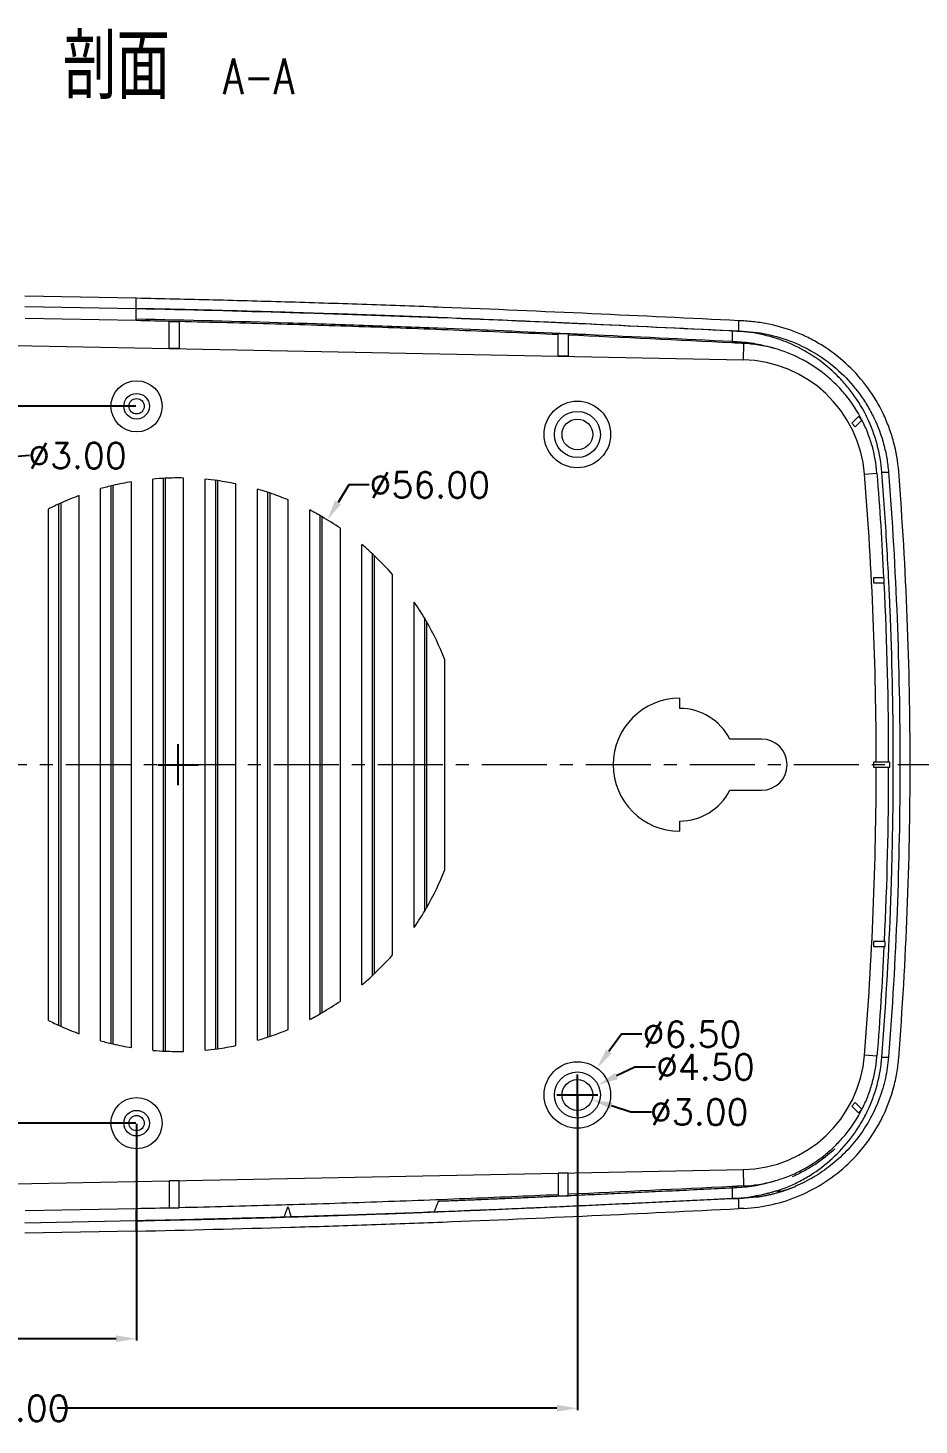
# Model space of a CAD drawing. Header units: inches. Extents: x 1181 to 2938, y 573 to 1158.
# Drawn here: x 1497.4 to 1584.5, y 879 to 1015.4 of the extents above; entities that cross this region are included whole.
import ezdxf

# ---------------------------------------------------------------- set-up
doc = ezdxf.new("R2010")
doc.units = ezdxf.units.IN
doc.linetypes.add('CENTER', pattern=[10.16, 6.35, -1.27, 1.27, -1.27])
doc.styles.add('SLDTEXTSTYLE1', font='TXT', dxfattribs={"width": 0.75, "bigfont": 'bigfont'})
doc.styles.add('SLDTEXTSTYLE3', font='TXT', dxfattribs={"width": 0.75, "bigfont": 'bigfont'})
doc.styles.get("Standard").update_dxf_attribs({"font": 'txt', "bigfont": 'gbcbig.shx'})
doc.dimstyles.new('2.5', dxfattribs={"dimtxt": 2.5, "dimasz": 2, "dimexe": 0.18, "dimexo": 0.0625, "dimgap": 0.09, "dimtad": 0, "dimtih": 1, "dimtoh": 1, "dimzin": 0, "dimdsep": 46, "dimtxsty": 'Standard', "dimcen": 2, "dimadec": 0, "dimazin": 0, "dimtfac": 1, "dimtofl": 0, "dimtmove": 0, "dimatfit": 3, "dimfxl": 1, "dimtolj": 1, "dimtzin": 0, "dimarcsym": 0})

# ---------------------------------------------------------------- blocks, each defined once
blk = doc.blocks.new('SW_NOTE_2')
at = {"color": 0, "linetype": 'Continuous', "lineweight": 0, "attachment_point": 2}
for s, insert, char_height, style in [('剖面', (8.33, 8.19), 6.35, 'SLDTEXTSTYLE1'), ('A-A', (22.23, 5.8), 3.5, 'SLDTEXTSTYLE3')]:
    blk.add_mtext(s, dxfattribs=dict(at, insert=insert, char_height=char_height, style=style))
blk = doc.blocks.new('*D92')
at = {"color": 0, "lineweight": -2}
for p, q in [((1440.08, 916.97), (1440.08, 887.26)), ((1508.01, 908.43), (1508.01, 887.26)), ((1442.08, 887.44), (1468.96, 887.44)), ((1506.01, 887.44), (1479.14, 887.44))]:
    blk.add_line(p, q, dxfattribs=at)
at = {"color": 0}
for points in [[(1442.08, 887.77), (1442.08, 887.11), (1440.08, 887.44)], [(1506.01, 887.77), (1506.01, 887.11), (1508.01, 887.44)]]:
    blk.add_solid(points, dxfattribs=at)
at = {"layer": 'Defpoints', "color": 0}
for p in [(1440.08, 917.03), (1508.01, 908.49), (1508.01, 887.44)]:
    blk.add_point(p, dxfattribs=at)
at = {"color": 0, "insert": (1474.05, 887.44), "char_height": 2.5, "attachment_point": 5}
blk.add_mtext('\\A1;67.93', dxfattribs=at)
blk = doc.blocks.new('*D93')
at = {"color": 0, "lineweight": -2}
for p, q in [((1440.08, 915.64), (1440.08, 880.47)), ((1551.08, 911.18), (1551.08, 880.47)), ((1442.08, 880.65), (1490.91, 880.65)), ((1549.08, 880.65), (1500.25, 880.65))]:
    blk.add_line(p, q, dxfattribs=at)
at = {"color": 0}
for points in [[(1442.08, 880.98), (1442.08, 880.32), (1440.08, 880.65)], [(1549.08, 880.98), (1549.08, 880.32), (1551.08, 880.65)]]:
    blk.add_solid(points, dxfattribs=at)
at = {"layer": 'Defpoints', "color": 0}
for p in [(1440.08, 915.7), (1551.08, 911.24), (1551.08, 880.65)]:
    blk.add_point(p, dxfattribs=at)
at = {"color": 0, "insert": (1495.58, 880.65), "char_height": 2.5, "attachment_point": 5}
blk.add_mtext('\\A1;111.00', dxfattribs=at)
blk = doc.blocks.new('*D97')
at = {"color": 0, "lineweight": -2}
for p, q in [((1528.74, 970.81), (1527.7, 969.11)), ((1530.74, 970.81), (1528.74, 970.81)), ((1512.08, 941.49), (1512.08, 945.49)), ((1510.08, 943.49), (1514.08, 943.49))]:
    blk.add_line(p, q, dxfattribs=at)
at = {"color": 0}
blk.add_solid([(1527.41, 969.28), (1527.98, 968.93), (1526.66, 967.4)], dxfattribs=at)
at = {"layer": 'Defpoints', "color": 0}
for p in [(1526.66, 967.4), (1497.5, 919.59)]:
    blk.add_point(p, dxfattribs=at)
at = {"color": 0, "insert": (1536.66, 970.81), "char_height": 2.5, "attachment_point": 5}
blk.add_mtext('\\A1;∅56.00', dxfattribs=at)
blk = doc.blocks.new('*D99')
at = {"color": 0, "lineweight": -2}
for p, q in [((1507.95, 978.49), (1471.95, 978.49)), ((1472.13, 976.49), (1472.13, 944.83)), ((1472.13, 910.49), (1472.13, 942.15)), ((1507.95, 908.49), (1471.95, 908.49))]:
    blk.add_line(p, q, dxfattribs=at)
at = {"color": 0}
for points in [[(1471.79, 976.49), (1472.46, 976.49), (1472.13, 978.49)], [(1471.79, 910.49), (1472.46, 910.49), (1472.13, 908.49)]]:
    blk.add_solid(points, dxfattribs=at)
at = {"layer": 'Defpoints', "color": 0}
for p in [(1472.13, 978.49), (1508.01, 978.49), (1508.01, 908.49)]:
    blk.add_point(p, dxfattribs=at)
at = {"color": 0, "insert": (1472.13, 943.49), "char_height": 2.5, "attachment_point": 5}
blk.add_mtext('\\A1;70.00', dxfattribs=at)
blk = doc.blocks.new('*D103')
at = {"color": 0, "lineweight": -2}
for p, q in [((1492.08, 971.25), (1492.08, 975.25)), ((1490.08, 973.25), (1494.08, 973.25)), ((1497.56, 973.67), (1495.57, 973.52))]:
    blk.add_line(p, q, dxfattribs=at)
at = {"color": 0}
blk.add_solid([(1495.54, 973.85), (1495.6, 973.19), (1493.58, 973.36)], dxfattribs=at)
at = {"layer": 'Defpoints', "color": 0}
for p in [(1490.59, 973.13), (1493.58, 973.36)]:
    blk.add_point(p, dxfattribs=at)
at = {"color": 0, "insert": (1502.24, 973.67), "char_height": 2.5, "attachment_point": 5}
blk.add_mtext('\\A1;∅3.00', dxfattribs=at)
blk = doc.blocks.new('*D104')
at = {"color": 0, "lineweight": -2}
for p, q in [((1555.39, 917.17), (1554.17, 915.49)), ((1557.39, 917.17), (1555.39, 917.17)), ((1551.08, 909.24), (1551.08, 913.24)), ((1549.08, 911.24), (1553.08, 911.24))]:
    blk.add_line(p, q, dxfattribs=at)
at = {"color": 0}
blk.add_solid([(1553.9, 915.68), (1554.44, 915.29), (1552.99, 913.87)], dxfattribs=at)
at = {"layer": 'Defpoints', "color": 0}
for p in [(1552.99, 913.87), (1549.17, 908.61)]:
    blk.add_point(p, dxfattribs=at)
at = {"color": 0, "insert": (1562.28, 917.17), "char_height": 2.5, "attachment_point": 5}
blk.add_mtext('\\A1;∅6.50', dxfattribs=at)
blk = doc.blocks.new('*D105')
at = {"color": 0, "lineweight": -2}
for p, q in [((1551.08, 909.24), (1551.08, 913.24)), ((1556.71, 913.97), (1554.91, 913.1)), ((1558.71, 913.97), (1556.71, 913.97)), ((1549.08, 911.24), (1553.08, 911.24))]:
    blk.add_line(p, q, dxfattribs=at)
at = {"color": 0}
blk.add_solid([(1554.76, 913.4), (1555.05, 912.8), (1553.11, 912.22)], dxfattribs=at)
at = {"layer": 'Defpoints', "color": 0}
for p in [(1553.11, 912.22), (1549.06, 910.26)]:
    blk.add_point(p, dxfattribs=at)
at = {"color": 0, "insert": (1563.59, 913.97), "char_height": 2.5, "attachment_point": 5}
blk.add_mtext('\\A1;∅4.50', dxfattribs=at)
blk = doc.blocks.new('*D106')
at = {"color": 0, "lineweight": -2}
for p, q in [((1551.08, 909.24), (1551.08, 913.24)), ((1549.08, 911.24), (1553.08, 911.24)), ((1556.32, 909.57), (1554.42, 910.18)), ((1558.32, 909.57), (1556.32, 909.57))]:
    blk.add_line(p, q, dxfattribs=at)
at = {"color": 0}
blk.add_solid([(1554.52, 910.49), (1554.31, 909.86), (1552.51, 910.78)], dxfattribs=at)
at = {"layer": 'Defpoints', "color": 0}
for p in [(1549.65, 911.7), (1552.51, 910.78)]:
    blk.add_point(p, dxfattribs=at)
at = {"color": 0, "insert": (1562.99, 909.57), "char_height": 2.5, "attachment_point": 5}
blk.add_mtext('\\A1;∅3.00', dxfattribs=at)

msp = doc.modelspace()

# ---------------------------------------------------------------- linework, layer by layer
at = {"color": 7, "linetype": 'Continuous', "lineweight": 15}
for p, q in [((1507.987, 989.035), (1497.107, 989.247)), ((1497.107, 988.247), (1507.967, 988.035)), ((1507.965, 988.035), (1507.972, 988.035)), ((1507.965, 987.027), (1507.965, 988.035)), ((1507.987, 988.035), (1507.987, 989.035)), ((1507.962, 986.852), (1497.122, 987.064)), ((1507.962, 986.852), (1507.965, 987.027)), ((1511.19, 984.12), (1511.19, 986.77)), ((1511.19, 986.77), (1512.19, 986.77)), ((1512.19, 986.77), (1512.19, 984.12)), ((1566.859, 985.842), (1566.859, 986.843)), ((1549.19, 983.378), (1549.19, 985.596)), ((1549.19, 985.596), (1550.19, 985.596)), ((1550.19, 985.596), (1550.19, 983.378)), ((1566.178, 985.844), (1566.811, 985.844)), ((1566.178, 985.844), (1566.227, 985.842)), ((1566.227, 984.835), (1566.227, 985.842)), ((1566.227, 985.842), (1566.859, 985.842)), ((1566.66, 985.82), (1567.294, 985.82)), ((1566.811, 985.844), (1566.859, 985.842)), ((1470.19, 984.921), (1511.19, 984.12)), ((1512.19, 984.12), (1511.19, 984.12)), ((1511.19, 984.12), (1549.19, 983.378)), ((1566.22, 984.681), (1566.227, 984.835)), ((1566.663, 984.66), (1566.67, 984.813)), ((1567.3, 984.629), (1567.268, 983.025)), ((1550.19, 983.378), (1549.19, 983.378)), ((1549.19, 983.378), (1567.268, 983.025)), ((1578.537, 977.491), (1577.882, 976.837)), ((1577.882, 976.837), (1578.236, 976.483)), ((1578.236, 976.483), (1578.89, 977.138)), ((1578.89, 977.138), (1578.537, 977.491)), ((1509.609, 915.601), (1509.609, 971.382)), ((1510.609, 971.453), (1510.609, 915.53)), ((1510.809, 971.462), (1510.809, 915.52)), ((1512.609, 915.496), (1512.609, 971.486)), ((1514.715, 915.616), (1514.715, 971.367)), ((1579.141, 971.852), (1580.354, 971.949)), ((1580.835, 972.042), (1581.48, 972.042)), ((1504.504, 916.536), (1504.504, 970.447)), ((1505.504, 970.708), (1505.504, 916.275)), ((1505.704, 970.755), (1505.704, 916.227)), ((1507.504, 915.868), (1507.504, 971.115)), ((1515.715, 971.255), (1515.715, 915.728)), ((1515.915, 971.228), (1515.915, 915.755)), ((1517.715, 916.064), (1517.715, 970.919)), ((1519.82, 916.582), (1519.82, 970.401)), ((1520.82, 970.093), (1520.82, 916.89)), ((1521.02, 970.026), (1521.02, 916.957)), ((1500.398, 968.937), (1500.398, 918.045)), ((1500.598, 969.028), (1500.598, 917.954)), ((1502.398, 917.219), (1502.398, 969.764)), ((1522.82, 917.633), (1522.82, 969.35)), ((1499.398, 918.529), (1499.398, 968.454)), ((1524.926, 918.611), (1524.926, 968.371)), ((1525.926, 967.829), (1525.926, 919.154)), ((1526.126, 967.714), (1526.126, 919.269)), ((1527.926, 920.406), (1527.926, 966.577)), ((1530.032, 922.002), (1530.032, 964.98)), ((1531.032, 964.104), (1531.032, 922.879)), ((1531.232, 963.918), (1531.232, 923.064)), ((1533.032, 924.915), (1533.032, 962.068)), ((1580.014, 961.741), (1580.014, 961.241)), ((1581.065, 961.741), (1580.014, 961.741)), ((1580.014, 961.241), (1581.065, 961.241)), ((1581.065, 961.241), (1581.065, 961.741)), ((1535.137, 927.604), (1535.137, 959.379)), ((1536.137, 957.82), (1536.137, 929.163)), ((1536.337, 957.479), (1536.337, 929.504)), ((1538.137, 933.24), (1538.137, 953.742)), ((1561.081, 948.991), (1561.081, 949.991)), ((1569.081, 945.991), (1565.98, 945.991)), ((1581.619, 943.741), (1580.014, 943.741)), ((1580.014, 943.741), (1580.014, 943.241)), ((1580.014, 943.241), (1581.619, 943.241)), ((1581.619, 943.241), (1581.619, 943.741)), ((1565.98, 940.991), (1569.081, 940.991)), ((1561.081, 936.991), (1561.081, 937.991)), ((1581.16, 926.241), (1580.014, 926.241)), ((1580.014, 926.241), (1580.014, 925.741)), ((1580.014, 925.741), (1581.16, 925.741)), ((1581.16, 925.741), (1581.16, 926.241)), ((1580.354, 915.034), (1579.141, 915.131)), ((1580.835, 914.941), (1581.48, 914.941)), ((1577.882, 910.146), (1578.236, 910.499)), ((1578.537, 909.491), (1577.882, 910.146)), ((1578.236, 910.499), (1578.89, 909.845)), ((1578.89, 909.845), (1578.537, 909.491)), ((1511.19, 902.862), (1549.19, 903.605)), ((1549.19, 903.605), (1567.268, 903.958)), ((1549.19, 903.605), (1549.19, 901.387)), ((1550.19, 903.605), (1549.19, 903.605)), ((1550.19, 901.387), (1550.19, 903.605)), ((1567.268, 903.958), (1567.3, 902.354)), ((1470.19, 902.062), (1511.19, 902.862)), ((1512.19, 902.862), (1511.19, 902.862)), ((1511.19, 902.862), (1511.19, 900.213)), ((1512.19, 900.213), (1512.19, 902.862)), ((1566.22, 902.301), (1566.227, 902.148)), ((1566.227, 901.141), (1566.227, 902.148)), ((1566.663, 902.323), (1566.67, 902.17)), ((1549.19, 901.387), (1550.19, 901.387)), ((1566.178, 901.139), (1566.227, 901.141)), ((1566.178, 901.139), (1566.811, 901.139)), ((1566.271, 901.143), (1566.227, 901.141)), ((1566.227, 901.141), (1566.859, 901.141)), ((1566.66, 901.168), (1566.714, 901.171)), ((1566.66, 901.162), (1567.294, 901.162)), ((1566.859, 901.141), (1566.81, 901.139)), ((1566.859, 900.14), (1566.859, 901.141)), ((1507.962, 900.13), (1497.122, 899.919)), ((1507.962, 900.13), (1507.965, 899.956)), ((1507.965, 898.948), (1507.965, 899.956)), ((1511.19, 900.213), (1512.19, 900.213)), ((1507.967, 898.948), (1497.107, 898.736)), ((1507.987, 897.948), (1497.107, 897.735)), ((1507.987, 897.948), (1507.987, 898.948))]:
    msp.add_line(p, q, dxfattribs=at)
at = {"color": 1, "linetype": 'CENTER', "lineweight": 0}
msp.add_line((1588.733, 943.491), (1430.757, 943.491), dxfattribs=at)
at = {"color": 7, "linetype": 'Continuous', "lineweight": 15, "flags": 128}
for points in [[(1507.967, 988.035), (1507.978, 988.035), (1507.987, 988.035)], [(1568.137, 901.308), (1568.459, 901.309), (1568.781, 901.31)], [(1507.987, 898.948), (1507.976, 898.948), (1507.967, 898.948)]]:
    msp.add_lwpolyline(points, dxfattribs=at)
at = {"color": 7, "linetype": 'Continuous', "lineweight": 15}
for centre, radius in [((1508.014, 978.491), 2.5), ((1508.014, 978.491), 1.25), ((1508.014, 978.491), 0.75), ((1551.081, 975.741), 3.25), ((1551.081, 975.741), 2.25), ((1551.081, 975.741), 1.5), ((1551.081, 911.241), 3.25), ((1551.081, 911.241), 2.25), ((1551.081, 911.241), 1.5), ((1508.014, 908.491), 2.5), ((1508.014, 908.491), 1.25), ((1508.014, 908.491), 0.75)]:
    msp.add_circle(centre, radius, dxfattribs=at)
for centre, radius, start, end in [((1567.031, 970.878), 12.149, 4.5948, 88.88108), ((1512.081, 943.491), 28, 92.60371, 95.06494), ((1512.081, 943.491), 28, 88.91945, 92.60371), ((1512.081, 943.491), 28, 82.13061, 84.60288), ((1226.255, 943.491), 354.024, 0.04046, 4.5948), ((1512.081, 943.491), 28, 103.16586, 105.70163), ((1512.081, 943.491), 28, 99.40923, 103.16586), ((1512.081, 943.491), 28, 78.39279, 82.13061), ((1512.081, 943.491), 28, 71.38191, 73.95446), ((1512.081, 943.491), 28, 67.44661, 71.38191), ((1512.081, 943.491), 28, 114.21198, 116.93445), ((1512.081, 943.491), 28, 110.23235, 114.21198), ((1512.081, 943.491), 28, 59.89399, 62.69389), ((1512.081, 943.491), 28, 55.53608, 59.89399), ((1512.081, 943.491), 28, 46.84734, 50.12705), ((1512.081, 943.491), 28, 41.56269, 46.84734), ((1512.081, 943.491), 28, 29.96994, 34.57031), ((1512.081, 943.491), 28, 21.47564, 29.96994), ((1561.081, 943.491), 6.5, 90, 270), ((1561.081, 943.491), 5.5, 27.03569, 90), ((1569.081, 943.491), 2.5, 270, 90), ((1226.255, 943.491), 354.024, 355.4052, 359.95954), ((1561.081, 943.491), 5.5, 270, 332.96431), ((1512.081, 943.491), 28, 330.03006, 338.52436), ((1512.081, 943.491), 28, 325.42969, 330.03006), ((1512.081, 943.491), 28, 313.15266, 318.43731), ((1512.081, 943.491), 28, 309.87295, 313.15266), ((1512.081, 943.491), 28, 300.10601, 304.46392), ((1512.081, 943.491), 28, 243.06555, 245.78802), ((1512.081, 943.491), 28, 297.30611, 300.10601), ((1512.081, 943.491), 28, 245.78802, 249.76765), ((1512.081, 943.491), 28, 286.04554, 288.61809), ((1512.081, 943.491), 28, 288.61809, 292.55339), ((1512.081, 943.491), 28, 254.29837, 256.83414), ((1512.081, 943.491), 28, 256.83414, 260.59077), ((1512.081, 943.491), 28, 264.93506, 267.39629), ((1512.081, 943.491), 28, 267.39629, 271.08055), ((1512.081, 943.491), 28, 275.39712, 277.86939), ((1512.081, 943.491), 28, 277.86939, 281.60721), ((1567.031, 916.104), 12.149, 271.11892, 355.4052)]:
    msp.add_arc(centre, radius, start, end, dxfattribs=at)
for points, knots in [([(1566.178, 985.844), (1561.15, 986.089), (1556.428, 986.316), (1551.856, 986.527), (1551.816, 986.529), (1551.74, 986.532), (1551.702, 986.534), (1551.588, 986.539), (1551.512, 986.543), (1551.285, 986.553), (1551.133, 986.56), (1550.679, 986.581), (1550.376, 986.595), (1549.47, 986.636), (1548.868, 986.663), (1547.063, 986.744), (1545.865, 986.797), (1542.275, 986.952), (1539.888, 987.052), (1537.434, 987.149), (1537.402, 987.15), (1537.331, 987.153), (1537.296, 987.154), (1537.191, 987.158), (1537.12, 987.161), (1536.909, 987.169), (1536.767, 987.175), (1536.343, 987.191), (1536.058, 987.202), (1535.202, 987.235), (1534.626, 987.257), (1532.882, 987.322), (1531.697, 987.365), (1528.059, 987.492), (1525.524, 987.575), (1522.793, 987.656), (1522.778, 987.657), (1522.743, 987.658), (1522.725, 987.658), (1522.671, 987.66), (1522.636, 987.661), (1522.528, 987.664), (1522.457, 987.666), (1522.241, 987.672), (1522.097, 987.677), (1521.662, 987.689), (1521.369, 987.698), (1520.481, 987.723), (1519.878, 987.74), (1518.028, 987.792), (1516.743, 987.826), (1515.387, 987.86), (1515.384, 987.86), (1515.37, 987.86), (1515.363, 987.861), (1515.343, 987.861), (1515.329, 987.862), (1515.288, 987.863), (1515.26, 987.863), (1515.176, 987.865), (1515.12, 987.867), (1514.949, 987.871), (1514.832, 987.874), (1514.474, 987.883), (1514.224, 987.889), (1513.442, 987.908), (1512.877, 987.922), (1511.039, 987.966), (1509.625, 987.998), (1507.965, 988.034)], [0.00027244, 0.00027244, 0.00027244, 0.00027244, 0.25027244, 0.25027244, 0.25222557, 0.25222557, 0.25417869, 0.25417869, 0.25808494, 0.25808494, 0.26589744, 0.26589744, 0.28152244, 0.28152244, 0.31277244, 0.31277244, 0.37527244, 0.37527244, 0.50027244, 0.50027244, 0.50222557, 0.50222557, 0.50417869, 0.50417869, 0.50808494, 0.50808494, 0.51589744, 0.51589744, 0.53152244, 0.53152244, 0.56277244, 0.56277244, 0.62527244, 0.62527244, 0.75027244, 0.75027244, 0.751249, 0.751249, 0.75222557, 0.75222557, 0.75417869, 0.75417869, 0.75808494, 0.75808494, 0.76589744, 0.76589744, 0.78152244, 0.78152244, 0.81277244, 0.81277244, 0.87527244, 0.87527244, 0.87576072, 0.87576072, 0.876249, 0.876249, 0.87722557, 0.87722557, 0.87917869, 0.87917869, 0.88308494, 0.88308494, 0.89089744, 0.89089744, 0.90652244, 0.90652244, 0.93777244, 0.93777244, 1, 1, 1, 1]), ([(1566.859, 986.843), (1562.089, 987.075), (1557.308, 987.305), (1547.674, 987.746), (1542.82, 987.957), (1535.46, 988.243), (1532.992, 988.334), (1528.027, 988.503), (1525.538, 988.582), (1520.544, 988.729), (1518.04, 988.797), (1513.02, 988.923), (1510.503, 988.981), (1507.987, 989.035)], [0, 0, 0, 0, 0.25, 0.25, 0.5, 0.5, 0.625, 0.625, 0.75, 0.75, 0.875, 0.875, 1, 1, 1, 1]), ([(1507.987, 988.035), (1513.013, 987.927), (1518.035, 987.803), (1525.526, 987.582), (1528.015, 987.503), (1532.971, 987.334), (1535.437, 987.243), (1542.795, 986.957), (1547.645, 986.746), (1557.269, 986.305), (1562.045, 986.076), (1566.811, 985.844)], [0, 0, 0, 0, 0.25, 0.25, 0.375, 0.375, 0.5, 0.5, 0.75, 0.75, 1, 1, 1, 1]), ([(1507.965, 987.026), (1512.949, 986.918), (1517.911, 986.794), (1525.294, 986.574), (1527.747, 986.495), (1532.638, 986.325), (1535.071, 986.235), (1541.75, 985.971), (1545.979, 985.788), (1550.19, 985.596)], [0, 0, 0, 0, 0.25, 0.25, 0.375, 0.375, 0.5, 0.5, 0.71986067, 0.71986067, 0.71986067, 0.71986067]), ([(1549.19, 985.484), (1546.179, 985.619), (1543.15, 985.75), (1537.052, 985.996), (1533.982, 986.113), (1527.802, 986.327), (1524.693, 986.425), (1518.454, 986.604), (1515.324, 986.684), (1512.19, 986.758)], [0, 0, 0, 0, 0.25, 0.25, 0.5, 0.5, 0.75, 0.75, 1, 1, 1, 1]), ([(1582.477, 972.12), (1582.399, 973.113), (1582.231, 974.082), (1581.849, 975.499), (1581.7, 975.966), (1581.359, 976.887), (1581.165, 977.344), (1580.529, 978.668), (1580.031, 979.499), (1578.893, 981.06), (1578.246, 981.795), (1576.858, 983.113), (1576.113, 983.702), (1574.92, 984.484), (1574.508, 984.729), (1573.67, 985.177), (1573.245, 985.38), (1571.949, 985.932), (1571.059, 986.221), (1569.683, 986.538), (1569.217, 986.623), (1568.283, 986.752), (1567.814, 986.796), (1567.342, 986.819)], [0, 0, 0, 0, 0.125, 0.125, 0.1875, 0.1875, 0.25, 0.25, 0.375, 0.375, 0.5, 0.5, 0.625, 0.625, 0.6875, 0.6875, 0.75, 0.75, 0.875, 0.875, 0.9375, 0.9375, 1, 1, 1, 1]), ([(1550.19, 985.596), (1550.768, 985.57), (1551.345, 985.544), (1556.705, 985.297), (1561.468, 985.067), (1566.227, 984.835)], [0.71986067, 0.71986067, 0.71986067, 0.71986067, 0.75, 0.75, 1, 1, 1, 1]), ([(1580.835, 972.042), (1580.763, 972.972), (1580.605, 973.884), (1580.121, 975.675), (1579.801, 976.532), (1579.007, 978.184), (1578.537, 978.969), (1577.866, 979.886), (1577.731, 980.063), (1577.449, 980.414), (1577.304, 980.587), (1576.856, 981.096), (1576.54, 981.424), (1575.564, 982.35), (1574.86, 982.907), (1573.369, 983.884), (1572.588, 984.301), (1570.145, 985.34), (1568.414, 985.735), (1566.66, 985.82)], [0, 0, 0, 0, 0.125, 0.125, 0.25, 0.25, 0.375, 0.375, 0.40625, 0.40625, 0.4375, 0.4375, 0.5, 0.5, 0.625, 0.625, 0.75, 0.75, 1, 1, 1, 1]), ([(1567.294, 985.82), (1568.179, 985.777), (1569.048, 985.657), (1570.755, 985.266), (1571.592, 984.996), (1573.235, 984.298), (1574.016, 983.88), (1575.498, 982.91), (1576.199, 982.358), (1577.516, 981.11), (1578.112, 980.431), (1578.911, 979.338), (1579.161, 978.961), (1579.63, 978.18), (1579.848, 977.775), (1580.449, 976.525), (1580.768, 975.665), (1581.127, 974.336), (1581.227, 973.886), (1581.385, 972.973), (1581.443, 972.508), (1581.48, 972.042)], [0, 0, 0, 0, 0.125, 0.125, 0.25, 0.25, 0.375, 0.375, 0.5, 0.5, 0.625, 0.625, 0.6875, 0.6875, 0.75, 0.75, 0.875, 0.875, 0.9375, 0.9375, 1, 1, 1, 1]), ([(1566.663, 984.66), (1566.626, 984.662), (1566.589, 984.663), (1566.552, 984.665), (1566.516, 984.667), (1566.479, 984.669), (1566.442, 984.671), (1566.368, 984.674), (1566.294, 984.678), (1566.22, 984.681)], [0, 0, 0, 0, 0.00011689885, 0.00011689885, 0.00011689885, 0.00023379769, 0.00023379769, 0.00023379769, 0.000467569, 0.000467569, 0.000467569, 0.000467569]), ([(1566.67, 984.813), (1567.282, 984.783), (1567.896, 984.712), (1569.106, 984.49), (1569.701, 984.34), (1570.282, 984.152)], [0, 0, 0, 0, 0.093355, 0.093355, 0.18671001, 0.18671001, 0.18671001, 0.18671001]), ([(1578.89, 977.138), (1578.448, 978.005), (1577.921, 978.812), (1577.007, 979.937), (1576.681, 980.297), (1576.002, 980.973), (1575.647, 981.29), (1574.91, 981.886), (1574.526, 982.164), (1573.73, 982.681), (1573.316, 982.921), (1572.055, 983.565), (1571.184, 983.903), (1570.282, 984.152)], [0, 0, 0, 0, 0.25, 0.25, 0.375, 0.375, 0.5, 0.5, 0.625, 0.625, 0.75, 0.75, 1, 1, 1, 1]), ([(1580.354, 971.949), (1580.283, 972.863), (1580.123, 973.753), (1579.756, 975.053), (1579.612, 975.48), (1579.281, 976.323), (1579.094, 976.738), (1578.89, 977.138)], [0, 0, 0, 0, 0.5, 0.5, 0.75, 0.75, 1, 1, 1, 1]), ([(1580.835, 914.941), (1581.204, 919.669), (1581.483, 924.422), (1581.693, 929.798), (1581.714, 930.389), (1581.755, 931.577), (1581.774, 932.171), (1581.826, 933.955), (1581.855, 935.145), (1581.925, 938.716), (1581.948, 941.099), (1581.948, 948.258), (1581.855, 953.023), (1581.647, 958.37), (1581.622, 958.971), (1581.569, 960.164), (1581.542, 960.761), (1581.455, 962.549), (1581.391, 963.739), (1581.182, 967.306), (1581.02, 969.677), (1580.835, 972.042)], [0, 0, 0, 0, 0.25, 0.25, 0.28125, 0.28125, 0.3125, 0.3125, 0.375, 0.375, 0.5, 0.5, 0.75, 0.75, 0.78125, 0.78125, 0.8125, 0.8125, 0.875, 0.875, 1, 1, 1, 1]), ([(1581.48, 972.042), (1582.221, 962.545), (1582.592, 953.017), (1582.592, 933.963), (1582.221, 924.438), (1581.48, 914.941)], [0, 0, 0, 0, 0.5, 0.5, 1, 1, 1, 1]), ([(1567.342, 900.164), (1568.287, 900.21), (1569.214, 900.338), (1571.035, 900.755), (1571.929, 901.043), (1573.681, 901.788), (1574.514, 902.233), (1576.095, 903.268), (1576.844, 903.857), (1578.249, 905.19), (1578.884, 905.913), (1579.736, 907.079), (1580.003, 907.481), (1580.503, 908.315), (1580.737, 908.748), (1581.377, 910.08), (1581.717, 910.997), (1582.1, 912.415), (1582.207, 912.895), (1582.376, 913.869), (1582.438, 914.365), (1582.477, 914.863)], [0, 0, 0, 0, 0.125, 0.125, 0.25, 0.25, 0.375, 0.375, 0.5, 0.5, 0.625, 0.625, 0.6875, 0.6875, 0.75, 0.75, 0.875, 0.875, 0.9375, 0.9375, 1, 1, 1, 1]), ([(1570.578, 901.886), (1570.984, 902.02), (1571.385, 902.17), (1572.186, 902.512), (1572.589, 902.704), (1573.371, 903.123), (1573.753, 903.35), (1574.873, 904.086), (1575.569, 904.636), (1576.871, 905.873), (1577.472, 906.555), (1578.279, 907.662), (1578.527, 908.037), (1578.993, 908.816), (1579.209, 909.218), (1580.201, 911.284), (1580.692, 913.099), (1580.835, 914.941)], [0, 0, 0, 0, 0.06097019, 0.06097019, 0.12347019, 0.12347019, 0.18597019, 0.18597019, 0.31097019, 0.31097019, 0.43597019, 0.43597019, 0.49847019, 0.49847019, 0.56097019, 0.56097019, 0.81097019, 0.81097019, 0.81097019, 0.81097019]), ([(1581.48, 914.941), (1581.425, 914.241), (1581.322, 913.553), (1581.022, 912.2), (1580.825, 911.533), (1580.097, 909.576), (1579.446, 908.374), (1578.435, 906.994), (1578.222, 906.723), (1577.783, 906.202), (1577.556, 905.951), (1576.852, 905.222), (1576.354, 904.772), (1575.563, 904.149), (1575.293, 903.95), (1574.737, 903.57), (1574.452, 903.389), (1573.588, 902.879), (1572.996, 902.582), (1572.387, 902.324)], [0, 0, 0, 0, 0.125, 0.125, 0.25, 0.25, 0.5, 0.5, 0.5625, 0.5625, 0.625, 0.625, 0.75, 0.75, 0.8125, 0.8125, 0.875, 0.875, 1, 1, 1, 1]), ([(1578.89, 909.845), (1579.096, 910.248), (1579.282, 910.661), (1579.61, 911.498), (1579.753, 911.923), (1579.998, 912.788), (1580.1, 913.228), (1580.26, 914.121), (1580.319, 914.577), (1580.354, 915.034)], [0, 0, 0, 0, 0.25, 0.25, 0.5, 0.5, 0.75, 0.75, 1, 1, 1, 1]), ([(1570.299, 902.836), (1570.748, 902.96), (1571.192, 903.107), (1572.069, 903.45), (1572.502, 903.645), (1573.758, 904.29), (1574.546, 904.802), (1575.653, 905.698), (1576.012, 906.02), (1576.692, 906.698), (1577.013, 907.054), (1577.918, 908.168), (1578.445, 908.973), (1578.89, 909.845)], [0, 0, 0, 0, 0.125, 0.125, 0.25, 0.25, 0.5, 0.5, 0.625, 0.625, 0.75, 0.75, 1, 1, 1, 1]), ([(1576.224, 905.981), (1575.619, 905.408), (1574.965, 904.892), (1573.918, 904.207), (1573.56, 903.995), (1572.831, 903.605), (1572.46, 903.426), (1572.079, 903.264)], [0, 0, 0, 0, 0.5, 0.5, 0.75, 0.75, 1, 1, 1, 1]), ([(1566.227, 902.148), (1565.299, 902.103), (1563.46, 902.013), (1560.724, 901.881), (1558.034, 901.753), (1555.387, 901.628), (1552.779, 901.506), (1551.049, 901.426), (1550.19, 901.387)], [0, 0, 0, 0, 0.1743925, 0.3454639, 0.5133592, 0.6782597, 0.8403858, 1, 1, 1, 1]), ([(1566.663, 902.323), (1566.626, 902.321), (1566.589, 902.319), (1566.552, 902.318), (1566.516, 902.316), (1566.479, 902.314), (1566.442, 902.312), (1566.368, 902.309), (1566.294, 902.305), (1566.22, 902.301)], [0, 0, 0, 0, 0.00011690652, 0.00011690652, 0.00011690652, 0.00023381304, 0.00023381304, 0.00023381304, 0.000467569, 0.000467569, 0.000467569, 0.000467569]), ([(1570.578, 901.886), (1570.471, 901.852), (1570.257, 901.784), (1569.933, 901.69), (1569.608, 901.603), (1569.2, 901.505), (1568.711, 901.401), (1568.329, 901.339), (1568.137, 901.308)], [0, 0, 0, 0, 0.1339545, 0.267969, 0.4020936, 0.5363776, 0.7683671, 1, 1, 1, 1]), ([(1568.781, 901.31), (1568.905, 901.329), (1569.151, 901.367), (1569.519, 901.435), (1569.886, 901.513), (1570.25, 901.6), (1570.612, 901.696), (1570.972, 901.801), (1571.33, 901.916), (1571.685, 902.04), (1572.039, 902.173), (1572.272, 902.27), (1572.389, 902.318)], [0, 0, 0, 0, 0.0999786, 0.1998303, 0.2996042, 0.3993496, 0.4991162, 0.5989535, 0.6989111, 0.7990384, 0.899385, 1, 1, 1, 1]), ([(1570.578, 901.886), (1570.599, 901.881), (1570.637, 901.871), (1570.699, 901.857), (1570.76, 901.845), (1570.824, 901.838), (1570.884, 901.835), (1570.941, 901.837), (1571.006, 901.847), (1571.083, 901.862), (1571.176, 901.886), (1571.297, 901.921), (1571.461, 901.973), (1571.698, 902.054), (1572.015, 902.171), (1572.254, 902.27), (1572.387, 902.324)], [0, 0, 0, 0, 0.1115112, 0.2006493, 0.3065511, 0.3917999, 0.456572, 0.5012852, 0.5349515, 0.5639027, 0.5927355, 0.6265435, 0.6792781, 0.7510313, 0.8619055, 1, 1, 1, 1]), ([(1566.811, 901.139), (1562.045, 900.907), (1557.268, 900.677), (1547.644, 900.237), (1542.794, 900.026), (1535.436, 899.74), (1532.969, 899.649), (1528.014, 899.48), (1525.524, 899.4), (1520.53, 899.254), (1518.025, 899.186), (1513.011, 899.06), (1510.5, 899.002), (1507.987, 898.948)], [0, 0, 0, 0, 0.25, 0.25, 0.5, 0.5, 0.625, 0.625, 0.75, 0.75, 0.875, 0.875, 1, 1, 1, 1]), ([(1549.19, 901.498), (1546.178, 901.364), (1543.15, 901.233), (1537.052, 900.986), (1533.982, 900.87), (1527.801, 900.656), (1524.693, 900.558), (1518.454, 900.379), (1515.324, 900.299), (1512.19, 900.225)], [0, 0, 0, 0, 0.25, 0.25, 0.5, 0.5, 0.75, 0.75, 1, 1, 1, 1]), ([(1550.19, 901.387), (1549.714, 901.366), (1548.763, 901.322), (1547.34, 901.259), (1545.923, 901.196), (1544.511, 901.135), (1543.103, 901.074), (1541.697, 901.015), (1540.293, 900.956), (1538.887, 900.899), (1537.947, 900.862), (1537.476, 900.843), (1537.475, 900.843)], [0, 0, 0, 0, 0.1133729, 0.2259383, 0.3377857, 0.4490114, 0.559719, 0.6700192, 0.7800306, 0.8898795, 0.9997004, 1, 1, 1, 1]), ([(1537.869, 899.858), (1538.282, 899.874), (1539.109, 899.907), (1540.347, 899.958), (1541.585, 900.009), (1542.823, 900.061), (1544.063, 900.114), (1545.305, 900.168), (1546.551, 900.223), (1547.802, 900.278), (1549.058, 900.335), (1550.32, 900.392), (1551.589, 900.45), (1552.866, 900.509), (1554.151, 900.569), (1555.446, 900.629), (1556.749, 900.691), (1558.063, 900.753), (1559.388, 900.816), (1560.723, 900.88), (1562.07, 900.945), (1563.429, 901.011), (1564.799, 901.077), (1565.717, 901.122), (1566.178, 901.145)], [0, 0, 0, 0, 0.043077, 0.0861728, 0.129328, 0.1725812, 0.2159689, 0.2595254, 0.3032832, 0.3472727, 0.3915226, 0.4360595, 0.4809076, 0.5260891, 0.5716243, 0.6175322, 0.6638299, 0.7105334, 0.7576573, 0.8052147, 0.8532175, 0.9016765, 0.9506013, 1, 1, 1, 1]), ([(1508.088, 898.959), (1508.064, 899.125), (1508.04, 899.29), (1508.007, 899.539), (1507.996, 899.622), (1507.976, 899.789), (1507.967, 899.872), (1507.965, 899.956)], [0, 0, 0, 0, 0.5, 0.5, 0.75, 0.75, 1, 1, 1, 1]), ([(1507.987, 897.948), (1513.021, 898.056), (1518.04, 898.18), (1525.537, 898.4), (1528.033, 898.48), (1532.991, 898.649), (1535.457, 898.74), (1542.816, 899.026), (1547.674, 899.237), (1557.306, 899.678), (1562.088, 899.908), (1566.859, 900.14)], [0, 0, 0, 0, 0.25, 0.25, 0.375, 0.375, 0.5, 0.5, 0.75, 0.75, 1, 1, 1, 1]), ([(1508.087, 898.951), (1509.674, 898.986), (1511.04, 899.017), (1513.46, 899.075), (1514.505, 899.1), (1515.4, 899.123), (1515.414, 899.123), (1515.435, 899.124), (1515.445, 899.124), (1515.476, 899.125), (1515.497, 899.126), (1515.56, 899.127), (1515.602, 899.128), (1515.727, 899.131), (1515.81, 899.134), (1516.059, 899.14), (1516.224, 899.144), (1516.717, 899.157), (1517.041, 899.165), (1518.005, 899.191), (1518.634, 899.208), (1520.344, 899.255), (1521.399, 899.285), (1522.419, 899.316)], [0.75703166, 0.75703166, 0.75703166, 0.75703166, 0.81770511, 0.81770511, 0.88020511, 0.88020511, 0.8806934, 0.8806934, 0.88118168, 0.88118168, 0.88215824, 0.88215824, 0.88411136, 0.88411136, 0.88801761, 0.88801761, 0.89583011, 0.89583011, 0.91145511, 0.91145511, 0.94270511, 0.94270511, 0.99817345, 0.99817345, 0.99817345, 0.99817345]), ([(1523.107, 899.336), (1523.175, 899.338), (1523.243, 899.34), (1523.478, 899.347), (1523.646, 899.352), (1524.145, 899.368), (1524.476, 899.378), (1525.46, 899.408), (1526.107, 899.429), (1528.019, 899.491), (1529.259, 899.533), (1532.761, 899.655), (1534.952, 899.737), (1537.082, 899.82)], [0.50690704, 0.50690704, 0.50690704, 0.50690704, 0.5100604, 0.5100604, 0.5178729, 0.5178729, 0.5334979, 0.5334979, 0.5647479, 0.5647479, 0.6272479, 0.6272479, 0.74534085, 0.74534085, 0.74534085, 0.74534085])]:
    msp.add_open_spline(points, degree=3, knots=knots, dxfattribs=at)
for points in [[(1511.666, 986.77), (1510.431, 986.798), (1509.197, 986.826), (1507.961, 986.852)], [(1567.342, 986.819), (1567.181, 986.827), (1567.02, 986.835), (1566.859, 986.843)], [(1566.22, 984.681), (1560.902, 984.94), (1555.57, 985.196), (1550.19, 985.439)], [(1566.66, 985.82), (1566.516, 985.827), (1566.371, 985.835), (1566.227, 985.842)], [(1566.859, 985.842), (1567.004, 985.835), (1567.149, 985.827), (1567.294, 985.82)], [(1566.227, 984.835), (1566.375, 984.828), (1566.522, 984.82), (1566.67, 984.813)], [(1567.3, 984.629), (1567.088, 984.639), (1566.875, 984.649), (1566.663, 984.66)], [(1570.282, 984.152), (1569.307, 984.42), (1568.307, 984.58), (1567.3, 984.629)], [(1580.354, 971.949), (1580.62, 968.547), (1580.837, 965.144), (1581.007, 961.741)], [(1582.477, 914.863), (1583.221, 924.406), (1583.963, 943.491), (1583.221, 962.577), (1582.477, 972.12)], [(1581.032, 961.241), (1581.315, 955.408), (1581.459, 949.575), (1581.463, 943.741)], [(1581.463, 943.241), (1581.459, 937.575), (1581.324, 931.908), (1581.056, 926.241)], [(1581.032, 925.741), (1580.859, 922.172), (1580.633, 918.603), (1580.354, 915.034)], [(1566.22, 902.301), (1560.902, 902.042), (1555.57, 901.786), (1550.19, 901.543)], [(1566.67, 902.17), (1566.522, 902.162), (1566.374, 902.155), (1566.227, 902.148)], [(1567.3, 902.354), (1567.088, 902.344), (1566.875, 902.333), (1566.663, 902.323)], [(1570.299, 902.836), (1569.123, 902.452), (1567.912, 902.23), (1566.67, 902.17)], [(1567.3, 902.354), (1568.313, 902.403), (1569.319, 902.565), (1570.299, 902.836)], [(1537.475, 900.843), (1537.344, 900.504), (1537.213, 900.166), (1537.083, 899.827)], [(1566.271, 901.149), (1566.4, 901.155), (1566.53, 901.162), (1566.66, 901.168)], [(1566.714, 901.165), (1567.191, 901.19), (1567.666, 901.238), (1568.137, 901.308)], [(1567.294, 901.162), (1567.149, 901.155), (1567.004, 901.148), (1566.859, 901.141)], [(1568.781, 901.31), (1568.289, 901.236), (1567.793, 901.187), (1567.294, 901.162)], [(1511.666, 900.213), (1510.432, 900.184), (1509.197, 900.157), (1507.962, 900.13)], [(1522.799, 900.334), (1522.673, 899.997), (1522.546, 899.66), (1522.42, 899.323)], [(1522.42, 899.323), (1522.649, 899.33), (1522.878, 899.336), (1523.106, 899.343)], [(1522.799, 900.334), (1522.901, 900.004), (1523.004, 899.674), (1523.106, 899.343)], [(1537.083, 899.827), (1537.345, 899.837), (1537.607, 899.848), (1537.869, 899.858)], [(1567.342, 900.164), (1567.181, 900.156), (1567.02, 900.148), (1566.859, 900.14)], [(1507.965, 898.949), (1508.006, 898.949), (1508.047, 898.95), (1508.087, 898.951)]]:
    msp.add_open_spline(points, degree=3, dxfattribs=at)

# ---------------------------------------------------------------- block references
at = {"color": 7, "linetype": 'Continuous', "lineweight": 0}
msp.add_blockref('SW_NOTE_2', (1497.72, 1006.657), dxfattribs=at)

# ---------------------------------------------------------------- dimensions: what is measured, and where the dimension line sits
dim = msp.add_linear_dim(base=(1472.127, 978.491), p1=(1508.014, 908.491), p2=(1508.014, 978.491), angle=90, dimstyle='2.5')
dim.commit()
dim.dimension.update_dxf_attribs({"geometry": '*D99', "text_midpoint": (1472.127, 943.491), "dimtype": 160})
for p1, p2, picture, middle in [((1490.586, 973.131), (1493.577, 973.364), '*D103', (1502.238, 973.674)), ((1497.504, 919.585), (1526.658, 967.398), '*D97', (1536.664, 970.813)), ((1549.057, 910.26), (1553.106, 912.223), '*D105', (1563.587, 913.968)), ((1549.652, 911.698), (1552.51, 910.785), '*D106', (1562.994, 909.568))]:
    dim = msp.add_diameter_dim_2p(p1=p1, p2=p2, dimstyle='2.5')
    dim.commit()
    dim.dimension.update_dxf_attribs({"geometry": picture, "text_midpoint": middle})
dim = msp.add_diameter_dim_2p(p1=(1549.169, 908.614), p2=(1552.994, 913.869), dimstyle='2.5')
dim.commit()
dim.dimension.update_dxf_attribs({"geometry": '*D104', "text_midpoint": (1562.276, 917.167), "dimtype": 163})
for base, p1, p2, picture, middle in [((1508.014, 887.44), (1440.081, 917.034), (1508.014, 908.491), '*D92', (1474.048, 887.44)), ((1551.081, 880.65), (1440.081, 915.701), (1551.081, 911.241), '*D93', (1495.581, 880.65))]:
    dim = msp.add_linear_dim(base=base, p1=p1, p2=p2, dimstyle='2.5')
    dim.commit()
    dim.dimension.update_dxf_attribs({"geometry": picture, "text_midpoint": middle})

doc.saveas('drawing.dxf')
